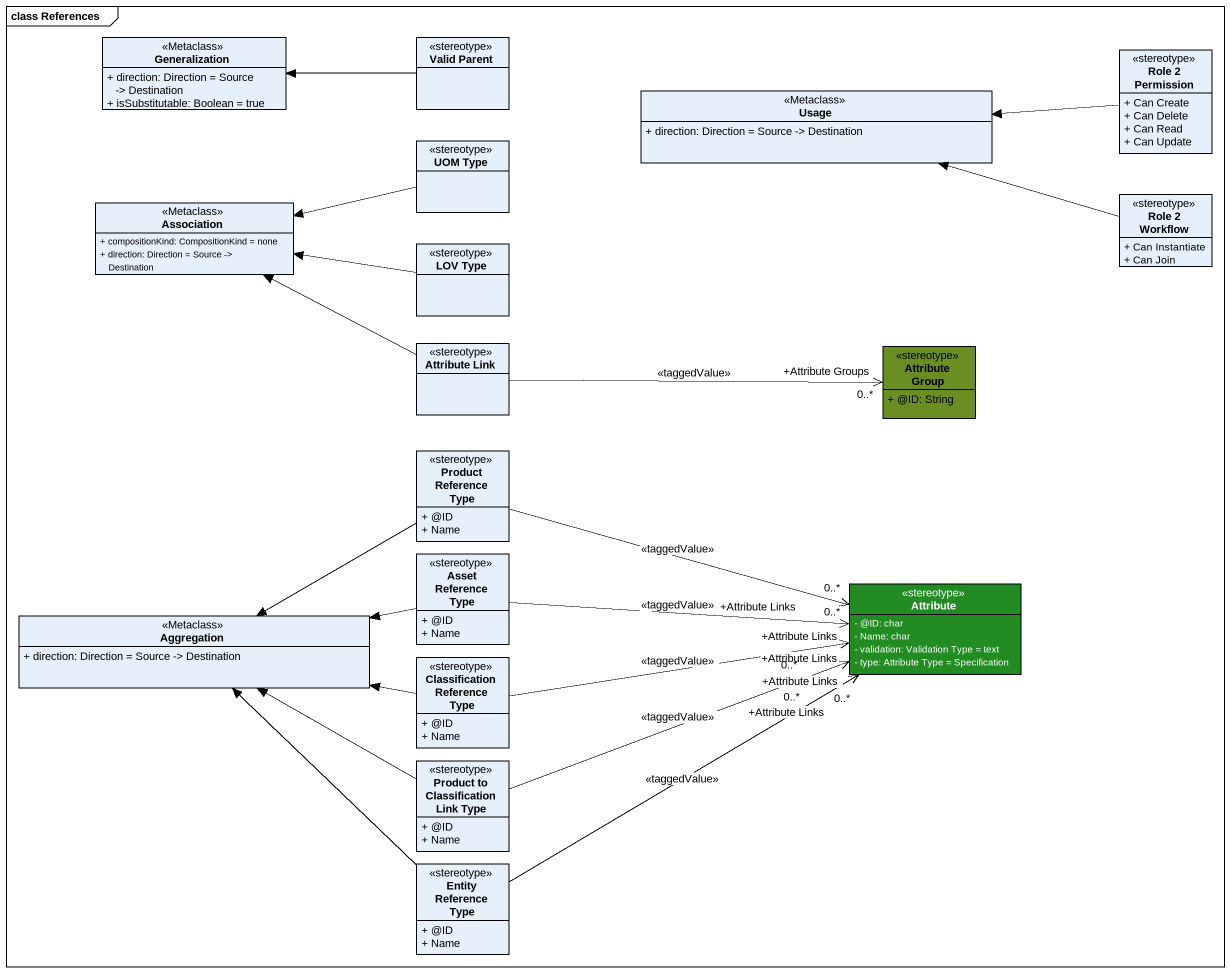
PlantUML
@startuml
mainframe class References
hide circle
hide empty members
skinparam classAttributeIconSize 0
class Generalization <<Metaclass>> {
  + direction: Direction = Source -> Destination
  + isSubstitutable: Boolean = true
}
class "Valid Parent" as Valid_Parent <<stereotype>>
class "Role 2 Permission" as Role_2_Permission <<stereotype>> {
  + Can Create
  + Can Delete
  + Can Read
  + Can Update
}
class Usage <<Metaclass>> {
  + direction: Direction = Source -> Destination
}
class "UOM Type" as UOM_Type <<stereotype>>
class Association <<Metaclass>> {
  + compositionKind: CompositionKind = none
  + direction: Direction = Source -> Destination
}
class "Role 2 Workflow" as Role_2_Workflow <<stereotype>> {
  + Can Instantiate
  + Can Join
}
class "LOV Type" as LOV_Type <<stereotype>>
class "Attribute Link" as Attribute_Link <<stereotype>>
class "Attribute Group" as Attribute_Group <<stereotype>> #6B8E23 {
  + @ID: String
}
class "Product Reference Type" as Product_Reference_Type <<stereotype>> {
  + @ID
  + Name
}
class "Asset Reference Type" as Asset_Reference_Type <<stereotype>> {
  + @ID
  + Name
}
class Attribute <<stereotype>> #228B22 {
  - @ID: char
  - Name: char
  - validation: Validation Type = text
  - type: Attribute Type = Specification
}
class Aggregation <<Metaclass>> {
  + direction: Direction = Source -> Destination
}
class "Classification Reference Type" as Classification_Reference <<stereotype>> {
  + @ID
  + Name
}
class "Product to Classification Link Type" as Product_to_Classification <<stereotype>> {
  + @ID
  + Name
}
class "Entity Reference Type" as Entity_Reference_Type <<stereotype>> {
  + @ID
  + Name
}
Valid_Parent -left-> Generalization
Role_2_Permission -left-> Usage
UOM_Type -left-> Association
Role_2_Workflow -left-> Usage
LOV_Type -left-> Association
Attribute_Link -left-> Association
Attribute_Link -right-> "+Attribute Groups\n0..*" Attribute_Group : <<taggedValue>>
Product_Reference_Type -right-> "+Attribute Links\n0..*" Attribute : <<taggedValue>>
Product_Reference_Type -left-> Aggregation
Asset_Reference_Type -right-> "+Attribute Links\n0..*" Attribute : <<taggedValue>>
Asset_Reference_Type -left-> Aggregation
Classification_Reference -right-> "+Attribute Links\n0..*" Attribute : <<taggedValue>>
Classification_Reference -left-> Aggregation
Product_to_Classification -right-> "+Attribute Links\n0..*" Attribute : <<taggedValue>>
Product_to_Classification -left-> Aggregation
Entity_Reference_Type -right-> "+Attribute Links\n0..*" Attribute : <<taggedValue>>
Entity_Reference_Type -up-> Aggregation
@enduml
